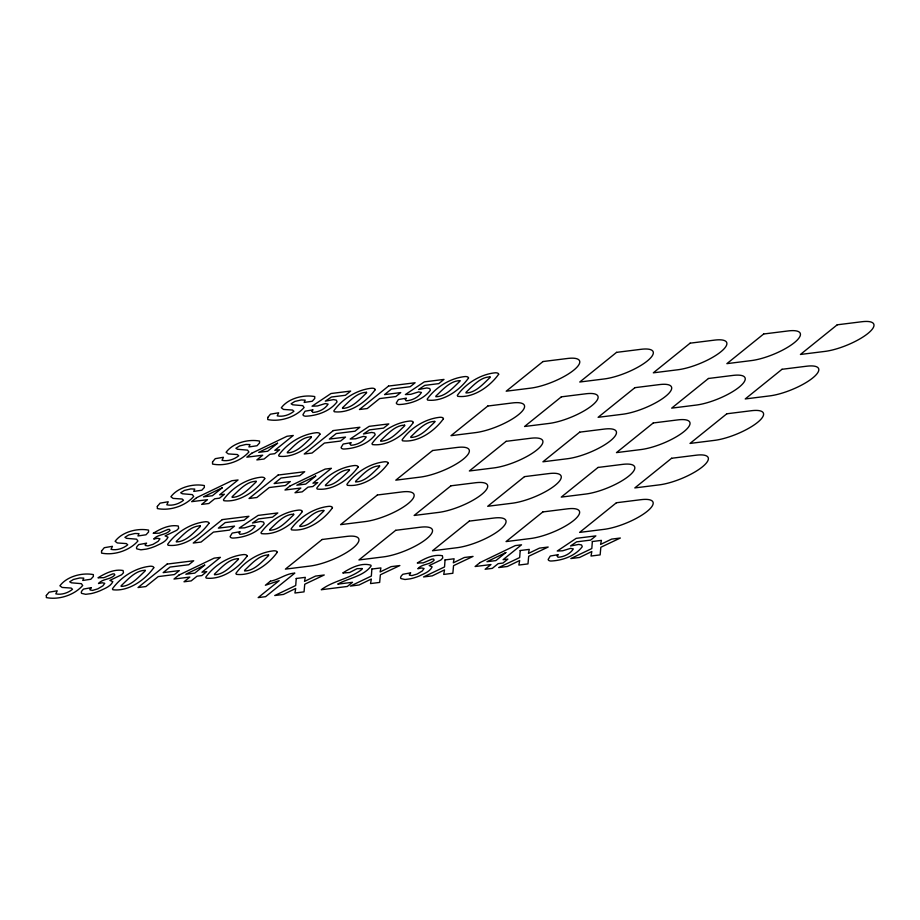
<?xml version="1.0" encoding="UTF-8"?>
<svg xmlns="http://www.w3.org/2000/svg" width="920" height="920" viewBox="0 0 920 920"><rect width="100%" height="100%" fill="white"/><g stroke="black" fill="none" stroke-linecap="round" stroke-linejoin="round"><path stroke-width="1.38" d="M145.118 570.331L145.107 570.998C138.471 577.15 130.835 586.293 121.141 586.396L121.141 585.741C127.776 579.588 135.424 570.423 145.118 570.331M200.318 525.849L200.318 526.504C193.683 532.668 186.047 541.811 176.352 541.914L176.352 541.259C182.988 535.106 190.636 525.941 200.318 525.849M238.452 558.681L238.452 559.337C231.817 565.49 224.181 574.643 214.486 574.735L214.486 574.091C221.122 567.939 228.769 558.773 238.452 558.681M256.105 481.298L256.105 481.953C249.469 488.106 241.833 497.248 232.139 497.352L232.139 496.697C238.774 490.555 246.422 481.378 256.105 481.298M268.582 554.921L268.571 555.577C261.947 561.729 254.299 570.883 244.605 570.975L244.605 570.331C251.24 564.178 258.888 555.013 268.582 554.921M293.664 514.199L293.652 514.855C287.017 521.007 279.381 530.161 269.686 530.253L269.686 529.609C276.322 523.457 283.969 514.28 293.664 514.199M311.316 436.816L311.305 437.471C304.669 443.624 297.034 452.766 287.339 452.87L287.339 452.214C293.974 446.062 301.622 436.897 311.316 436.816M323.782 510.439L323.782 511.094C317.147 517.247 309.511 526.401 299.816 526.493L299.816 525.849C306.452 519.697 314.099 510.519 323.782 510.439M349.45 469.637L349.439 470.304C342.803 476.456 335.167 485.599 325.473 485.702L325.473 485.047C332.108 478.894 339.756 469.729 349.45 469.637M366.516 392.322L366.505 392.978C359.881 399.142 352.245 408.284 342.539 408.388L342.539 407.732C349.174 401.58 356.822 392.414 366.516 392.322M379.58 465.876L379.569 466.532C372.933 472.696 365.297 481.838 355.603 481.942L355.603 481.286C362.238 475.134 369.886 465.968 379.58 465.876M404.65 425.155L404.65 425.81C398.015 431.974 390.379 441.117 380.684 441.22L380.684 440.565C387.32 434.412 394.967 425.247 404.65 425.155M434.78 421.394L434.769 422.05C428.133 428.214 420.497 437.356 410.803 437.448L410.803 436.804C417.438 430.652 425.086 421.486 434.78 421.394M459.862 380.673L459.85 381.328C453.215 387.481 445.579 396.635 435.884 396.727L435.884 396.083C442.52 389.93 450.167 380.753 459.862 380.673M489.98 376.912L489.98 377.568C483.345 383.721 475.709 392.874 466.014 392.966L466.014 392.322C472.65 386.17 480.297 376.993 489.98 376.912M239.142 532.979L239.947 534.324C245.755 534.025 252.206 530.978 255.254 525.987L252.425 525.423L244.57 527.85L239.189 528.08L258.152 515.395L277.794 512.946L272.573 517.143L258.555 518.903L252.448 523.031L260.67 521.479L263.511 522.042L264.201 523.756C257.151 533.117 244.202 537.648 232.702 538.085A15.341 4.358 -22.2 0 1 230.103 536.509L232.219 533.082L240.2 531.691L239.142 532.979M311.995 411.102L312.8 412.447C318.608 412.16 325.07 409.101 328.118 404.11L325.289 403.546L317.423 405.973L312.053 406.203L331.004 393.518L350.658 391.069L345.437 395.278L331.418 397.026L325.312 401.154L333.534 399.602L336.375 400.177L337.053 401.879C330.004 411.251 317.055 415.771 305.566 416.219A15.341 4.358 -22.2 0 1 302.956 414.632L305.072 411.205L313.053 409.825L311.995 411.102M350.129 443.934L350.934 445.28C356.741 444.992 363.204 441.933 366.252 436.942L363.423 436.379L355.557 438.805L350.186 439.035L369.138 426.351L388.792 423.901L383.571 428.11L369.553 429.858L363.446 433.987L371.668 432.434L374.509 432.998L375.199 434.711C368.149 444.084 355.189 448.603 343.7 449.041A15.341 4.358 -22.2 0 1 341.09 447.465L343.206 444.038L351.187 442.658L350.129 443.934M405.341 399.452L406.145 400.798C411.953 400.51 418.404 397.452 421.452 392.46L418.623 391.897L410.768 394.323L405.386 394.553L424.338 381.869L443.992 379.419L438.771 383.628L424.752 385.376L418.646 389.505L426.868 387.952L429.709 388.516L430.399 390.229C423.349 399.591 410.4 404.122 398.9 404.558A15.341 4.358 -22.2 0 1 396.301 402.983L398.417 399.556L406.398 398.164L405.341 399.452M557.209 555.922L558.014 557.267C563.822 556.979 570.273 553.92 573.321 548.929L570.503 548.366L562.637 550.792L557.255 551.022L576.219 538.338L595.861 535.889L590.64 540.097L576.621 541.846L570.515 545.974L578.737 544.422L581.589 544.985L582.268 546.698C575.218 556.071 562.269 560.591 550.769 561.028A15.341 4.358 -22.2 0 1 548.17 559.452L550.286 556.025L558.267 554.645L557.209 555.922M296.24 578.484L295.722 585.511L274.735 595.528L283.44 594.435L295.734 588.455L294.917 593.009L304.037 591.87L304.738 584.223L324.254 574.988L315.525 576.081L304.485 581.405L305.313 577.357L296.24 578.484M371.864 569.043L371.346 576.069L350.359 586.086L359.053 584.993L371.358 579.014L370.53 583.567L379.661 582.429L380.362 574.781L399.866 565.547L391.138 566.639L380.109 571.964L380.926 567.916L371.864 569.043M445.05 559.912L444.532 566.938L423.545 576.943L432.239 575.862L444.544 569.882L443.716 574.425L452.847 573.286L453.548 565.65L473.053 556.416L464.324 557.497L453.296 562.822L454.112 558.773L445.05 559.912M520.191 550.528L519.673 557.554L498.686 567.571L507.38 566.478L519.685 560.498L518.868 565.053L527.988 563.903L528.689 556.266L548.193 547.032L539.465 548.124L528.436 553.449L529.264 549.389L520.191 550.528M592.342 541.523L591.824 548.55L570.837 558.555L579.542 557.474L591.836 551.494L591.019 556.036L600.139 554.898L600.841 547.262L620.356 538.016L611.627 539.108L600.587 544.433L601.415 540.385L592.342 541.523M90.206 589.042L90.079 589.961L92.644 590.387L97.83 588.846L102.936 585.798L104.765 583.303L102.315 582.774L98.486 583.533C102.821 578.45 110.457 579.91 114.827 574.942L114.275 573.873L112.746 573.907L103.971 577.656L97.991 577.806C105.317 573.275 114.275 568.882 123.073 570.503L123.475 572.792L121.59 574.77L109.894 580.393L112.826 581.659C110.561 586.58 104.627 588.501 100.05 590.766A16.744 4.749 -22.2 0 1 90.907 593.641L85.698 594.308L81.615 593.365A15.525 4.404 -22.2 0 1 82.248 590.421L83.536 589.076L91.39 587.65L90.206 589.042M145.406 544.548L145.291 545.479L147.844 545.905L153.03 544.364L158.136 541.316L159.965 538.821L157.527 538.28L153.697 539.051C158.021 533.968 165.657 535.417 170.027 530.46L169.475 529.379L167.958 529.425L159.171 533.174L153.191 533.324C160.528 528.793 169.475 524.4 178.273 526.021L178.675 528.298L176.801 530.276L165.105 535.9L168.026 537.176C165.772 542.098 159.827 544.007 155.261 546.284A16.744 4.749 -22.2 0 1 146.107 549.148L140.898 549.815L136.815 548.884A15.525 4.404 -22.2 0 1 137.459 545.939L138.748 544.594L146.59 543.168L145.406 544.548M409.515 574.229L409.4 575.161L411.953 575.587L417.139 574.045L422.245 570.998L424.074 568.502L421.636 567.962L417.806 568.732C422.13 563.649 429.766 565.098 434.136 560.142L433.584 559.061L432.066 559.107L423.28 562.856L417.3 563.005C424.637 558.474 433.584 554.082 442.382 555.703L442.784 557.991L440.91 559.969L429.214 565.593L432.135 566.858C429.881 571.78 423.936 573.689 419.37 575.966A16.744 4.749 -22.2 0 1 410.216 578.829L405.007 579.508L400.924 578.565A15.525 4.404 -22.2 0 1 401.568 575.621L402.856 574.275L410.699 572.849L409.515 574.229M362.112 568.548L361.893 569.411C349.956 578.818 333.523 580.554 321.264 589.72L347.311 586.466L352.498 582.291L337.732 584.131C348.496 578.024 363.503 576.449 371.128 566.018L370.933 565.202C361.445 562.292 350.704 567.847 342.734 572.999L349.589 572.528L357.075 568.675L362.112 568.548M46.333 595.458L46.356 597.586C58.776 600.127 74.278 595.171 82.696 585.511L81.374 583.659L71.357 582.808L69.701 581.819L73.416 579.473L79.81 577.955L83.789 578.128L82.719 580.462L90.804 579.266L93.357 576.495L93.346 574.586C82.099 572.435 66.93 576.346 59.904 585.787L62.111 587.443L71.162 588.064L72.519 589.294C68.057 592.952 61.479 595.125 55.809 593.848L57.247 590.789L49.082 592.181L46.333 595.458M101.545 550.976L101.556 553.104C113.976 555.645 129.478 550.689 137.908 541.029L136.574 539.178L126.557 538.327L124.913 537.326L128.627 534.98L135.021 533.473L139 533.646L137.931 535.969L146.015 534.784L148.557 532.013L148.545 530.104C137.31 527.953 122.141 531.852 115.115 541.293L117.311 542.961L126.362 543.582L127.719 544.812C123.257 548.458 116.679 550.643 111.021 549.366L112.459 546.308L104.282 547.699L101.545 550.976M157.331 506.414L157.343 508.553C169.763 511.083 185.265 506.126 193.695 496.466L192.361 494.615L182.344 493.764L180.699 492.775L184.414 490.429L190.808 488.911L194.787 489.083L193.717 491.418L201.802 490.233L204.343 487.45L204.343 485.553C193.096 483.391 177.928 487.301 170.901 496.742L173.098 498.398L182.148 499.019L183.505 500.261C179.043 503.907 172.465 506.08 166.808 504.804L168.245 501.745L160.068 503.148L157.331 506.414M212.531 461.932L212.543 464.059C224.974 466.601 240.465 461.644 248.894 451.984L247.572 450.133L237.555 449.282L235.899 448.293L239.614 445.947L246.008 444.429L249.987 444.601L248.917 446.936L257.002 445.751L259.555 442.968L259.543 441.059C248.296 438.909 233.128 442.819 226.101 452.26L228.309 453.916L237.36 454.537L238.717 455.768C234.255 459.425 227.677 461.598 222.007 460.322L223.445 457.263L215.268 458.666L212.531 461.932M267.743 417.45L267.755 419.577C280.174 422.119 295.676 417.162 304.106 407.502L302.772 405.651L292.755 404.8L291.111 403.799L294.825 401.453L301.219 399.947L305.198 400.119L304.129 402.442L312.214 401.258L314.755 398.486L314.743 396.577C303.508 394.427 288.339 398.337 281.313 407.767L283.51 409.434L292.56 410.055L293.917 411.286C289.455 414.943 282.877 417.116 277.219 415.84L278.656 412.781L270.48 414.172L267.743 417.45M153.778 567.721C145.015 579.922 128.605 591.698 112.861 589.755L112.412 588.846C120.922 576.886 135.55 567.674 150.466 566.202A13.639 3.875 -22.2 0 1 153.778 567.721M208.989 523.238C200.215 535.44 183.816 547.216 168.061 545.272L167.624 544.352C176.134 532.404 190.75 523.181 205.677 521.721A13.639 3.875 -22.2 0 1 208.989 523.238M264.776 478.676C256.013 490.877 239.602 502.665 223.847 500.721L223.41 499.801C231.92 487.841 246.537 478.63 261.464 477.169A13.639 3.875 -22.2 0 1 264.776 478.676M247.123 556.071C238.361 568.261 221.95 580.048 206.195 578.105L205.758 577.185C214.268 565.236 228.896 556.014 243.811 554.553A13.639 3.875 -22.2 0 1 247.123 556.071M277.253 552.31C268.479 564.5 252.08 576.288 236.325 574.344L235.888 573.424C244.386 561.464 259.014 552.253 273.93 550.792A13.639 3.875 -22.2 0 1 277.253 552.31M319.976 434.194C311.213 446.395 294.803 458.171 279.059 456.228L278.611 455.319C287.12 443.359 301.748 434.148 316.664 432.676A13.639 3.875 -22.2 0 1 319.976 434.194M302.323 511.577C293.56 523.779 277.15 535.566 261.406 533.623L260.958 532.703C269.468 520.743 284.096 511.531 299.011 510.071A13.639 3.875 -22.2 0 1 302.323 511.577M332.453 507.817C323.69 520.018 307.28 531.806 291.525 529.862L291.088 528.942C299.598 516.982 314.226 507.771 329.141 506.31A13.639 3.875 -22.2 0 1 332.453 507.817M375.187 389.712C366.413 401.913 350.014 413.69 334.259 411.746L333.822 410.826C342.32 398.877 356.948 389.654 371.864 388.194A13.639 3.875 -22.2 0 1 375.187 389.712M358.122 467.026C349.347 479.228 332.936 491.004 317.193 489.06L316.744 488.152C325.254 476.192 339.882 466.98 354.798 465.508A13.639 3.875 -22.2 0 1 358.11 467.026M388.24 463.266C379.477 475.467 363.066 487.243 347.311 485.3L346.874 484.391C355.384 472.431 370.012 463.22 384.928 461.748A13.639 3.875 -22.2 0 1 388.24 463.266M413.322 422.544C404.558 434.746 388.148 446.522 372.393 444.578L371.956 443.659C380.466 431.71 395.082 422.487 410.009 421.026A13.639 3.875 -22.2 0 1 413.322 422.544M443.451 418.784C434.677 430.974 418.278 442.761 402.523 440.818L402.086 439.898C410.584 427.949 425.212 418.726 440.128 417.266A13.639 3.875 -22.2 0 1 443.451 418.784M468.522 378.062C459.758 390.252 443.348 402.04 427.604 400.096L427.156 399.176C435.666 387.216 450.294 378.005 465.209 376.544A13.639 3.875 -22.2 0 1 468.522 378.062M498.651 374.291C489.888 386.492 473.478 398.279 457.723 396.336L457.286 395.416C465.796 383.456 480.424 374.244 495.339 372.784A13.639 3.875 -22.2 0 1 498.651 374.291M196.512 497.731L191.636 501.664L207.506 499.686L201.652 504.401L208.84 503.504L214.693 498.789L219.512 498.18L224.411 494.235L219.604 494.833L238.061 479.964L231.817 480.734L196.512 497.731M251.723 453.249L246.836 457.183L262.706 455.204L256.852 459.919L264.051 459.022L269.905 454.296L274.712 453.698L279.623 449.753L274.804 450.351L293.273 435.47L287.029 436.252L251.723 453.249M222.352 487.715L212.405 495.73L203.492 496.846L222.352 487.715M277.552 443.233L267.616 451.248L258.704 452.364L277.552 443.233M167.13 564.075L138.023 587.535L145.854 586.558L158.228 576.587L174.409 574.563L179.331 570.596L163.15 572.62L170.039 567.065L188.784 564.73L193.706 560.763L167.13 564.075M222.329 519.593L193.234 543.041L201.066 542.064L213.428 532.105L229.62 530.081L234.542 526.113L218.35 528.137L225.239 522.583L243.995 520.248L248.917 516.281L222.329 519.593M278.116 475.042L249.021 498.49L256.852 497.513L269.215 487.542L285.407 485.53L290.329 481.562L274.137 483.575L281.025 478.032L299.782 475.686L304.704 471.718L278.116 475.042M333.327 430.56L304.221 454.008L312.053 453.031L324.415 443.06L340.607 441.036L345.529 437.069L329.348 439.093L336.237 433.538L354.982 431.204L359.904 427.236L333.327 430.56M388.527 386.066L359.433 409.515L367.264 408.537L379.626 398.578L395.818 396.554L400.74 392.587L384.548 394.611L391.437 389.056L410.193 386.722L415.115 382.754L388.527 386.066M178.871 575.115L173.983 579.048L189.853 577.07L184 581.797L191.187 580.888L197.052 576.173L201.859 575.575L206.77 571.619L201.952 572.228L220.409 557.347L214.164 558.129L178.871 575.115M289.858 486.082L284.97 490.015L300.84 488.025L294.986 492.752L302.185 491.855L308.039 487.128L312.858 486.53L317.756 482.586L312.938 483.184L331.407 468.303L325.162 469.085L289.858 486.082M204.7 565.11L194.752 573.125L185.84 574.229L204.7 565.11M315.698 476.065L305.75 484.081L296.838 485.197L315.698 476.065M270.434 581.175L265.374 585.258L279.197 580.658L258.175 597.597L265.604 596.666L294.825 573.114C286.097 573.505 279.013 579.646 270.434 581.175M322.184 539.476L285.384 569.135L309.902 566.076A32.89 9.338 -22.2 0 0 352.82 548.182A32.89 9.338 -22.2 0 0 346.702 536.417L322.184 539.476M377.384 494.994L340.584 524.653L365.102 521.594A32.89 9.338 -22.2 0 0 408.02 503.7A32.89 9.338 -22.2 0 0 401.902 491.935L377.384 494.994M432.595 450.512L395.784 480.171L420.302 477.1A32.89 9.338 -22.2 0 0 463.231 459.218A32.89 9.338 -22.2 0 0 457.113 447.453L432.595 450.512M487.796 406.03L450.995 435.678L475.513 432.618A32.89 9.338 -22.2 0 0 518.431 414.736A32.89 9.338 -22.2 0 0 512.313 402.96L487.796 406.03M543.007 361.537L506.195 391.195L530.713 388.136A32.89 9.338 -22.2 0 0 573.643 370.242A32.89 9.338 -22.2 0 0 567.525 358.478L543.007 361.537M395.738 530.299L358.938 559.947L383.456 556.887A32.89 9.338 -22.2 0 0 426.374 539.005A32.89 9.338 -22.2 0 0 420.256 527.229L395.738 530.299M450.938 485.806L414.138 515.464L438.656 512.405A32.89 9.338 -22.2 0 0 481.574 494.511A32.89 9.338 -22.2 0 0 475.467 482.747L450.938 485.806M506.149 441.324L469.349 470.982L493.867 467.923A32.89 9.338 -22.2 0 0 536.785 450.029A32.89 9.338 -22.2 0 0 530.667 438.265L506.149 441.324M561.349 396.842L524.549 426.5L549.067 423.441A32.89 9.338 -22.2 0 0 591.985 405.547A32.89 9.338 -22.2 0 0 585.867 393.783L561.349 396.842M616.561 352.36L579.761 382.018L604.279 378.948A32.89 9.338 -22.2 0 0 647.197 361.065A32.89 9.338 -22.2 0 0 641.079 349.301L616.561 352.36M469.292 521.111L432.492 550.769L457.01 547.71A32.89 9.338 -22.2 0 0 499.928 529.816A32.89 9.338 -22.2 0 0 493.81 518.052L469.292 521.111M524.503 476.629L487.692 506.287L512.21 503.228A32.89 9.338 -22.2 0 0 555.139 485.334A32.89 9.338 -22.2 0 0 549.021 473.57L524.503 476.629M579.703 432.147L542.903 461.805L567.422 458.735A32.89 9.338 -22.2 0 0 610.339 440.853A32.89 9.338 -22.2 0 0 604.221 429.088L579.703 432.147M634.915 387.665L598.103 417.312L622.621 414.253A32.89 9.338 -22.2 0 0 665.551 396.37A32.89 9.338 -22.2 0 0 659.433 384.594L634.915 387.665M690.115 343.171L653.315 372.83L677.833 369.771A32.89 9.338 -22.2 0 0 720.751 351.877A32.89 9.338 -22.2 0 0 714.633 340.112L690.115 343.171M479.987 562.591L475.099 566.524L490.969 564.547L485.116 569.261L492.303 568.365L498.168 563.649L502.975 563.04L507.886 559.096L503.067 559.693L521.525 544.812L515.292 545.594L479.987 562.591M542.846 511.934L506.046 541.581L530.564 538.522A32.89 9.338 -22.2 0 0 573.482 520.639A32.89 9.338 -22.2 0 0 567.375 508.863L542.846 511.934M598.057 467.44L561.257 497.099L585.775 494.04A32.89 9.338 -22.2 0 0 628.693 476.146A32.89 9.338 -22.2 0 0 622.575 464.381L598.057 467.44M653.257 422.959L616.457 452.617L640.976 449.558A32.89 9.338 -22.2 0 0 683.894 431.664A32.89 9.338 -22.2 0 0 677.775 419.899L653.257 422.959M708.469 378.476L671.669 408.135L696.187 405.076A32.89 9.338 -22.2 0 0 739.105 387.182A32.89 9.338 -22.2 0 0 732.987 375.417L708.469 378.476M763.669 333.994L726.869 363.653L751.387 360.582A32.89 9.338 -22.2 0 0 794.305 342.7A32.89 9.338 -22.2 0 0 788.187 330.935L763.669 333.994M505.816 552.575L495.868 560.591L486.956 561.706L505.816 552.575M616.411 502.745L579.6 532.404L604.118 529.345A32.89 9.338 -22.2 0 0 647.047 511.451A32.89 9.338 -22.2 0 0 640.929 499.686L616.411 502.745M671.611 458.263L634.811 487.922L659.33 484.863A32.89 9.338 -22.2 0 0 702.247 466.969A32.89 9.338 -22.2 0 0 696.13 455.204L671.611 458.263M726.823 413.781L690.011 443.428L714.529 440.369A32.89 9.338 -22.2 0 0 757.459 422.487A32.89 9.338 -22.2 0 0 751.341 410.722L726.823 413.781M782.023 369.288L745.223 398.947L769.741 395.887A32.89 9.338 -22.2 0 0 812.659 378.005A32.89 9.338 -22.2 0 0 806.541 366.229L782.023 369.288M837.223 324.806L800.423 354.464L824.941 351.405A32.89 9.338 -22.2 0 0 867.859 333.511A32.89 9.338 -22.2 0 0 861.752 321.747L837.223 324.806"/></g></svg>
